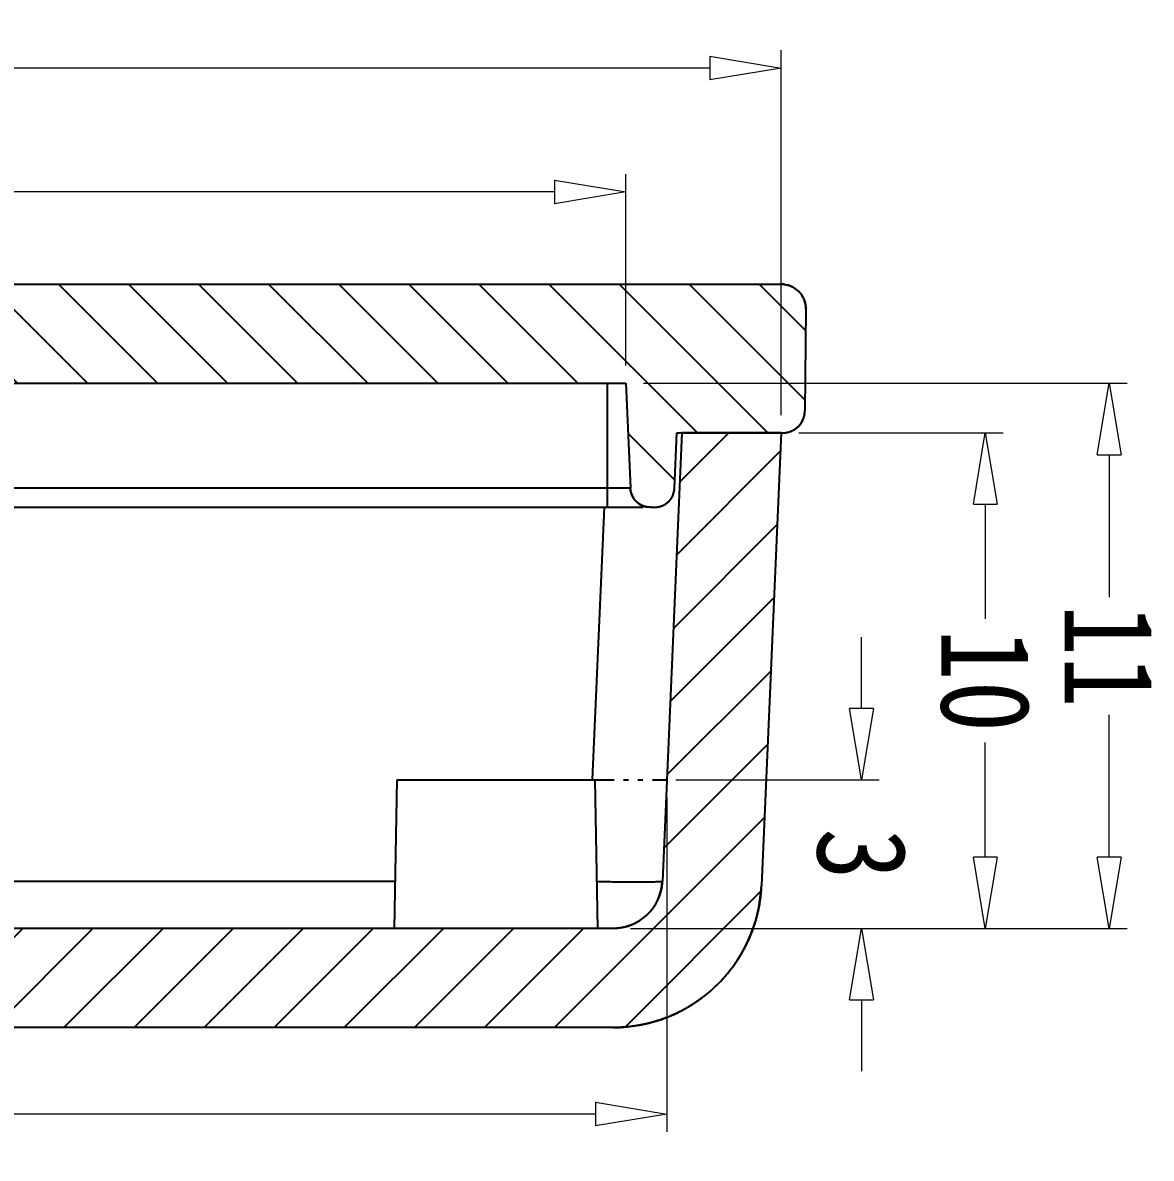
# Model space of a CAD drawing. Header units: millimetres. Extents: x 1786 to 3123, y -2632 to -1928.
# Drawn here: x 2860.45 to 2883.23, y -2532.05 to -2509.14 of the extents above; entities that cross this region are included whole.
import ezdxf

# ---------------------------------------------------------------- set-up
doc = ezdxf.new("R2010")
doc.units = ezdxf.units.MM
doc.linetypes.add('DIVIDE', pattern=[31.75, 12.7, -6.35, 0, -6.35, 0, -6.35])
doc.layers.add('dim', color=3, linetype='Continuous', lineweight=9)
doc.styles.add('FFS', font='SIMFANG.TTF', dxfattribs={"width": 0.85})
doc.dimstyles.new('YanXiu', dxfattribs={"dimtxt": 2.5, "dimasz": 2.2, "dimexe": 1, "dimexo": 0.6, "dimgap": 0.66, "dimtad": 0, "dimzin": 9, "dimdsep": 46, "dimtxsty": 'FFS', "dimblk": 'CLOSEDBLANK', "dimcen": 0, "dimclrd": 256, "dimclre": 131, "dimclrt": 42, "dimazin": 0, "dimtfac": 1, "dimtofl": 0, "dimtmove": 0, "dimatfit": 3, "dimldrblk": 'CLOSEDBLANK', "dimfxl": 1, "dimlwd": 5, "dimlwe": 5, "dimarcsym": 0})

# ---------------------------------------------------------------- blocks, each defined once
blk = doc.blocks.new('_ClosedBlank')
at = {"color": 0, "linetype": 'ByBlock', "lineweight": -2}
for p, q in [((-1, 0.167), (0, 0)), ((-1, 0.167), (-1, -0.167)), ((0, 0), (-1, -0.167))]:
    blk.add_line(p, q, dxfattribs=at)
blk = doc.blocks.new('*D198')
at = {"layer": 'Defpoints', "color": 0}
for p in [(2764.739, -2453.237, 0), (2757.222, -2463.237), (2761.343, -2463.237, 0)]:
    blk.add_point(p, dxfattribs=at)
at = {"layer": 'dim', "color": 131, "lineweight": 5}
for p, q in [((2764.379, -2453.237), (2756.862, -2453.237)), ((2760.983, -2463.237), (2756.862, -2463.237))]:
    blk.add_line(p, q, dxfattribs=at)
at = {"layer": 'dim', "lineweight": 5}
for p, q in [((2757.222, -2454.677), (2757.222, -2456.988)), ((2757.222, -2461.797), (2757.222, -2459.486))]:
    blk.add_line(p, q, dxfattribs=at)
at = {"layer": 'dim', "lineweight": 5, "xscale": 1.44, "yscale": 1.44, "zscale": 1.44}
for p, rotation in [((2757.222, -2453.237), 90), ((2757.222, -2463.237), 270)]:
    blk.add_blockref('_ClosedBlank', p, dxfattribs=dict(at, rotation=rotation))
at = {"layer": 'dim', "color": 42, "insert": (2757.222, -2458.237), "char_height": 1.8, "attachment_point": 5, "rotation": 90, "style": 'FFS'}
blk.add_mtext('10', dxfattribs=at)
blk = doc.blocks.new('*D199')
at = {"layer": 'Defpoints', "color": 0}
for p in [(2764.739, -2453.237, 0), (2754.722, -2464.237), (2764.478, -2464.237, 0)]:
    blk.add_point(p, dxfattribs=at)
at = {"layer": 'dim', "color": 131, "lineweight": 5}
for p, q in [((2764.379, -2453.237), (2754.362, -2453.237)), ((2764.118, -2464.237), (2754.362, -2464.237))]:
    blk.add_line(p, q, dxfattribs=at)
at = {"layer": 'dim', "lineweight": 5}
for p, q in [((2754.722, -2454.677), (2754.722, -2457.55)), ((2754.722, -2462.797), (2754.722, -2459.924))]:
    blk.add_line(p, q, dxfattribs=at)
at = {"layer": 'dim', "lineweight": 5, "xscale": 1.44, "yscale": 1.44, "zscale": 1.44}
for p, rotation in [((2754.722, -2453.237), 90), ((2754.722, -2464.237), 270)]:
    blk.add_blockref('_ClosedBlank', p, dxfattribs=dict(at, rotation=rotation))
at = {"layer": 'dim', "color": 42, "insert": (2754.722, -2458.737), "char_height": 1.8, "attachment_point": 5, "rotation": 90, "style": 'FFS'}
blk.add_mtext('11', dxfattribs=at)
blk = doc.blocks.new('*D200')
at = {"layer": 'Defpoints', "color": 0}
for p in [(2764.478, -2464.237, 0), (2798.208, -2464.237, 0), (2798.208, -2468.098)]:
    blk.add_point(p, dxfattribs=at)
at = {"layer": 'dim', "color": 131, "lineweight": 5}
for p, q in [((2764.478, -2464.597), (2764.478, -2468.458)), ((2798.208, -2464.597), (2798.208, -2468.458))]:
    blk.add_line(p, q, dxfattribs=at)
at = {"layer": 'dim', "lineweight": 5}
for p, q in [((2765.918, -2468.098), (2778.535, -2468.098)), ((2796.768, -2468.098), (2784.151, -2468.098))]:
    blk.add_line(p, q, dxfattribs=at)
at = {"layer": 'dim', "lineweight": 5, "xscale": 1.44, "yscale": 1.44, "zscale": 1.44, "rotation": 180}
blk.add_blockref('_ClosedBlank', (2764.478, -2468.098), dxfattribs=at)
at = {"layer": 'dim', "lineweight": 5, "xscale": 1.44, "yscale": 1.44, "zscale": 1.44}
blk.add_blockref('_ClosedBlank', (2798.208, -2468.098), dxfattribs=at)
at = {"layer": 'dim', "color": 42, "insert": (2781.343, -2468.098), "char_height": 1.8, "attachment_point": 5, "style": 'FFS'}
blk.add_mtext('33.73', dxfattribs=at)
blk = doc.blocks.new('*D201')
at = {"layer": 'Defpoints', "color": 0}
for p in [(2761.343, -2463.237, 0), (2801.343, -2463.237, 0), (2801.343, -2470.598)]:
    blk.add_point(p, dxfattribs=at)
at = {"layer": 'dim', "color": 131, "lineweight": 5}
for p, q in [((2761.343, -2463.597), (2761.343, -2470.958)), ((2801.343, -2463.597), (2801.343, -2470.958))]:
    blk.add_line(p, q, dxfattribs=at)
at = {"layer": 'dim', "lineweight": 5}
for p, q in [((2762.783, -2470.598), (2780.065, -2470.598)), ((2799.903, -2470.598), (2782.621, -2470.598))]:
    blk.add_line(p, q, dxfattribs=at)
at = {"layer": 'dim', "lineweight": 5, "xscale": 1.44, "yscale": 1.44, "zscale": 1.44, "rotation": 180}
blk.add_blockref('_ClosedBlank', (2761.343, -2470.598), dxfattribs=at)
at = {"layer": 'dim', "lineweight": 5, "xscale": 1.44, "yscale": 1.44, "zscale": 1.44}
blk.add_blockref('_ClosedBlank', (2801.343, -2470.598), dxfattribs=at)
at = {"layer": 'dim', "color": 42, "insert": (2781.343, -2470.598), "char_height": 1.8, "attachment_point": 5, "style": 'FFS'}
blk.add_mtext('40', dxfattribs=at)
blk = doc.blocks.new('*D207')
at = {"layer": 'Defpoints', "color": 0}
for p in [(2764.739, -2453.237, 0), (2759.722, -2456.237), (2763.825, -2456.237, 0)]:
    blk.add_point(p, dxfattribs=at)
at = {"layer": 'dim', "lineweight": 5}
for p, q in [((2759.722, -2451.797), (2759.722, -2450.357)), ((2759.722, -2457.677), (2759.722, -2459.117))]:
    blk.add_line(p, q, dxfattribs=at)
at = {"layer": 'dim', "color": 131, "lineweight": 5}
for p, q in [((2764.379, -2453.237), (2759.362, -2453.237)), ((2763.466, -2456.237), (2759.362, -2456.237))]:
    blk.add_line(p, q, dxfattribs=at)
at = {"layer": 'dim', "lineweight": 5, "xscale": 1.44, "yscale": 1.44, "zscale": 1.44}
for p, rotation in [((2759.722, -2453.237), 270), ((2759.722, -2456.237), 90)]:
    blk.add_blockref('_ClosedBlank', p, dxfattribs=dict(at, rotation=rotation))
at = {"layer": 'dim', "color": 42, "insert": (2759.722, -2454.737), "char_height": 1.8, "attachment_point": 5, "rotation": 90, "style": 'FFS'}
blk.add_mtext('3', dxfattribs=at)
blk = doc.blocks.new('*D206')
at = {"layer": 'Defpoints', "color": 0}
for p in [(2799.036, -2449.493), (2763.651, -2456.237, 0), (2799.036, -2456.237, 0)]:
    blk.add_point(p, dxfattribs=at)
at = {"layer": 'dim', "color": 131, "lineweight": 5}
for p, q in [((2763.651, -2455.877), (2763.651, -2449.133)), ((2799.036, -2455.877), (2799.036, -2449.133))]:
    blk.add_line(p, q, dxfattribs=at)
at = {"layer": 'dim', "lineweight": 5}
for p, q in [((2765.091, -2449.493), (2778.56, -2449.493)), ((2797.596, -2449.493), (2784.126, -2449.493))]:
    blk.add_line(p, q, dxfattribs=at)
at = {"layer": 'dim', "lineweight": 5, "xscale": 1.44, "yscale": 1.44, "zscale": 1.44, "rotation": 180}
blk.add_blockref('_ClosedBlank', (2763.651, -2449.493), dxfattribs=at)
at = {"layer": 'dim', "lineweight": 5, "xscale": 1.44, "yscale": 1.44, "zscale": 1.44}
blk.add_blockref('_ClosedBlank', (2799.036, -2449.493), dxfattribs=at)
at = {"layer": 'dim', "color": 42, "insert": (2781.343, -2449.493), "char_height": 1.8, "attachment_point": 5, "style": 'FFS'}
blk.add_mtext('35.38', dxfattribs=at)
blk = doc.blocks.new('*u246')
at = {"linetype": 'Continuous'}
h = blk.add_hatch(dxfattribs=at)
h.set_pattern_fill('DEFAULT__3', color=40, angle=225, style=0, pattern_type=0)
h.set_pattern_definition([(225, (399.5196, -371.5133), (0.7071068, -0.7071068), [])])
edge = h.paths.add_edge_path()
edge.add_line((-19.209, 27.087), (-17.207, 27.087))
edge.add_line((-19.209, 27.087), (-19.604, 36.13))
edge.add_spline(control_points=[(-19.604, 36.13), (-19.629, 36.696), (-20.037, 37.087), (-20.603, 37.087)], knot_values=[0, 0, 0, 0, 1, 1, 1, 1], weights=[1, 0.814909, 0.814909, 1], degree=3, periodic=0)
edge.add_line((-53.811, 37.087), (-20.603, 37.087))
edge.add_spline(control_points=[(-54.811, 36.13), (-54.786, 36.696), (-54.377, 37.087), (-53.811, 37.087)], knot_values=[0, 0, 0, 0, 1, 1, 1, 1], weights=[1, 0.814909, 0.814909, 1], degree=3, periodic=0)
edge.add_line((-55.205, 27.087), (-54.811, 36.13))
edge.add_line((-57.207, 27.087), (-55.205, 27.087))
edge.add_line((-57.207, 27.087), (-56.809, 36.218))
edge.add_spline(control_points=[(-56.809, 36.218), (-56.735, 37.913), (-55.509, 39.087), (-53.811, 39.087)], knot_values=[0, 0, 0, 0, 1, 1, 1, 1], weights=[1, 0.814909, 0.814909, 1], degree=3, periodic=0)
edge.add_line((-53.811, 39.087), (-20.603, 39.087))
edge.add_spline(control_points=[(-17.606, 36.218), (-17.68, 37.913), (-18.906, 39.087), (-20.603, 39.087)], knot_values=[0, 0, 0, 0, 1, 1, 1, 1], weights=[1, 0.814909, 0.814909, 1], degree=3, periodic=0)
edge.add_line((-17.207, 27.087), (-17.606, 36.218))
h = blk.add_hatch(dxfattribs=at)
h.set_pattern_fill('DEFAULT__4', color=40, angle=135, style=0, pattern_type=0)
h.set_pattern_definition([(135, (399.5196, -371.5133), (-0.7071068, -0.7071068), [])])
edge = h.paths.add_edge_path()
edge.add_line((-17.175, 27.087), (-19.309, 27.087))
edge.add_spline(control_points=[(-17.175, 27.087), (-16.913, 27.087), (-16.727, 26.902), (-16.725, 26.641)], knot_values=[0, 0, 0, 0, 1, 1, 1, 1], weights=[1, 0.80679, 0.80679, 1], degree=3, periodic=0)
edge.add_line((-16.707, 24.591), (-16.725, 26.641))
edge.add_spline(control_points=[(-17.207, 24.087), (-16.912, 24.087), (-16.705, 24.296), (-16.707, 24.591)], knot_values=[0, 0, 0, 0, 1, 1, 1, 1], weights=[1, 0.802676, 0.802676, 1], degree=3, periodic=0)
edge.add_line((-17.207, 24.087), (-57.207, 24.087))
edge.add_spline(control_points=[(-57.207, 24.087), (-57.502, 24.087), (-57.71, 24.296), (-57.707, 24.591)], knot_values=[0, 0, 0, 0, 1, 1, 1, 1], weights=[1, 0.802676, 0.802676, 1], degree=3, periodic=0)
edge.add_line((-57.707, 24.591), (-57.689, 26.641))
edge.add_spline(control_points=[(-57.239, 27.087), (-57.501, 27.087), (-57.687, 26.902), (-57.689, 26.641)], knot_values=[0, 0, 0, 0, 1, 1, 1, 1], weights=[1, 0.80679, 0.80679, 1], degree=3, periodic=0)
edge.add_line((-55.105, 27.087), (-57.239, 27.087))
edge.add_line((-55.056, 28.204), (-55.105, 27.087))
edge.add_spline(control_points=[(-54.657, 28.587), (-54.883, 28.587), (-55.047, 28.43), (-55.056, 28.204)], knot_values=[0, 0, 0, 0, 1, 1, 1, 1], weights=[1, 0.814909, 0.814909, 1], degree=3, periodic=0)
edge.add_line((-54.564, 28.587), (-54.657, 28.587))
edge.add_spline(control_points=[(-54.564, 28.587), (-54.338, 28.587), (-54.175, 28.43), (-54.165, 28.204)], knot_values=[0, 0, 0, 0, 1, 1, 1, 1], weights=[1, 0.814909, 0.814909, 1], degree=3, periodic=0)
edge.add_line((-54.072, 26.087), (-54.165, 28.204))
edge.add_line((-20.342, 26.087), (-54.072, 26.087))
edge.add_line((-20.342, 26.087), (-20.25, 28.204))
edge.add_spline(control_points=[(-19.85, 28.587), (-20.076, 28.587), (-20.24, 28.43), (-20.25, 28.204)], knot_values=[0, 0, 0, 0, 1, 1, 1, 1], weights=[1, 0.814909, 0.814909, 1], degree=3, periodic=0)
edge.add_line((-19.758, 28.587), (-19.85, 28.587))
edge.add_spline(control_points=[(-19.758, 28.587), (-19.531, 28.587), (-19.368, 28.43), (-19.358, 28.204)], knot_values=[0, 0, 0, 0, 1, 1, 1, 1], weights=[1, 0.814909, 0.814909, 1], degree=3, periodic=0)
edge.add_line((-19.358, 28.204), (-19.309, 27.087))
at = {"color": 7, "linetype": 'Continuous'}
for p, q in [((-53.811, 39.087, 0), (-20.603, 39.087, 0)), ((-53.811, 39.087, 0), (-20.603, 39.087, 0)), ((-53.811, 37.087, 0), (-20.603, 37.087, 0)), ((-53.811, 37.087, 0), (-20.603, 37.087, 0)), ((-53.51, 37.087, 0), (-53.457, 34.087, 0)), ((-49.405, 37.087, 0), (-49.457, 34.087, 0)), ((-57.207, 27.087, 0), (-56.809, 36.218, 0)), ((-57.207, 27.087, 0), (-56.809, 36.218, 0)), ((-55.205, 27.087, 0), (-54.811, 36.13, 0)), ((-55.205, 27.087, 0), (-54.811, 36.13, 0)), ((-27.441, 36.13, 0), (-49.422, 36.13, 0)), ((-53.401, 34.084, 0), (-53.641, 28.584, 0)), ((-49.457, 34.087, 0), (-53.457, 34.087, 0)), ((-54.564, 28.587, 0), (-54.657, 28.587, 0)), ((-54.564, 28.587, 0), (-54.657, 28.587, 0)), ((-25.466, 28.587, 0), (-54.425, 28.587, 0)), ((-53.707, 28.587, 0), (-53.707, 26.087, 0)), ((-55.056, 28.204, 0), (-55.105, 27.087, 0)), ((-55.056, 28.204, 0), (-55.105, 27.087, 0)), ((-54.072, 26.087, 0), (-54.165, 28.204, 0)), ((-54.165, 28.204, 0), (-25.473, 28.204, 0)), ((-54.072, 26.087, 0), (-54.165, 28.204, 0)), ((-55.105, 27.087, 0), (-57.239, 27.087, 0)), ((-55.105, 27.087, 0), (-57.239, 27.087, 0)), ((-57.207, 27.087, 0), (-55.205, 27.087, 0)), ((-57.707, 24.591, 0), (-57.689, 26.641, 0)), ((-57.707, 24.591, 0), (-57.689, 26.641, 0)), ((-20.342, 26.087, 0), (-54.072, 26.087, 0)), ((-20.342, 26.087, 0), (-54.072, 26.087, 0)), ((-17.207, 24.087, 0), (-57.207, 24.087, 0)), ((-17.207, 24.087, 0), (-57.207, 24.087, 0))]:
    blk.add_line(p, q, dxfattribs=at)
at = {"color": 2, "linetype": 'DIVIDE', "ltscale": 0.03}
blk.add_line((-53.457, 34.087, 0), (-54.9, 34.087, 0), dxfattribs=at)
at = {"color": 7, "linetype": 'Continuous'}
for centre, radius, start, end in [((-53.811, 36.087, 0), 3, 90, 177.5), ((-53.811, 36.087, 0), 1, 90, 177.5), ((-54.657, 28.187, 0), 0.4, 90, 177.5), ((-54.564, 28.187, 0), 0.4, 2.5, 90), ((-57.239, 26.637, 0), 0.45, 90, 179.5), ((-57.207, 24.587, 0), 0.5, 179.5, 270)]:
    blk.add_arc(centre, radius, start, end, dxfattribs=at)
for points, start_tangent, end_tangent in [([(-56.809, 36.218, 0), (-56.807, 36.25, 0), (-56.805, 36.283, 0), (-56.803, 36.315, 0), (-56.8, 36.348, 0), (-56.797, 36.381, 0), (-56.794, 36.414, 0), (-56.79, 36.447, 0), (-56.786, 36.48, 0), (-56.781, 36.513, 0), (-56.776, 36.547, 0), (-56.771, 36.58, 0), (-56.765, 36.614, 0), (-56.759, 36.647, 0), (-56.752, 36.681, 0), (-56.745, 36.714, 0), (-56.738, 36.748, 0), (-56.73, 36.782, 0), (-56.722, 36.815, 0), (-56.713, 36.849, 0), (-56.704, 36.883, 0), (-56.694, 36.917, 0), (-56.685, 36.95, 0), (-56.674, 36.984, 0), (-56.663, 37.018, 0), (-56.652, 37.051, 0), (-56.641, 37.085, 0), (-56.628, 37.118, 0), (-56.616, 37.152, 0), (-56.603, 37.185, 0), (-56.59, 37.219, 0), (-56.576, 37.252, 0), (-56.562, 37.285, 0), (-56.547, 37.318, 0), (-56.532, 37.351, 0), (-56.516, 37.384, 0), (-56.5, 37.417, 0), (-56.484, 37.45, 0), (-56.467, 37.482, 0), (-56.45, 37.515, 0), (-56.432, 37.547, 0), (-56.414, 37.579, 0), (-56.395, 37.611, 0), (-56.376, 37.643, 0), (-56.357, 37.674, 0), (-56.337, 37.706, 0), (-56.317, 37.737, 0), (-56.296, 37.768, 0), (-56.275, 37.798, 0), (-56.254, 37.829, 0), (-56.232, 37.859, 0), (-56.21, 37.889, 0), (-56.187, 37.919, 0), (-56.164, 37.948, 0), (-56.141, 37.978, 0), (-56.117, 38.007, 0), (-56.093, 38.035, 0), (-56.068, 38.064, 0), (-56.043, 38.092, 0), (-56.018, 38.12, 0), (-55.992, 38.147, 0), (-55.966, 38.174, 0), (-55.94, 38.201, 0), (-55.913, 38.228, 0), (-55.886, 38.254, 0), (-55.859, 38.28, 0), (-55.831, 38.305, 0), (-55.803, 38.33, 0), (-55.775, 38.355, 0), (-55.746, 38.38, 0), (-55.717, 38.404, 0), (-55.688, 38.427, 0), (-55.659, 38.451, 0), (-55.629, 38.474, 0), (-55.599, 38.496, 0), (-55.569, 38.518, 0), (-55.538, 38.54, 0), (-55.507, 38.561, 0), (-55.477, 38.582, 0), (-55.445, 38.603, 0), (-55.414, 38.623, 0), (-55.382, 38.643, 0), (-55.351, 38.662, 0), (-55.319, 38.681, 0), (-55.286, 38.699, 0), (-55.254, 38.717, 0), (-55.221, 38.735, 0), (-55.189, 38.752, 0), (-55.156, 38.769, 0), (-55.123, 38.785, 0), (-55.09, 38.801, 0), (-55.057, 38.816, 0), (-55.023, 38.831, 0), (-54.99, 38.846, 0), (-54.956, 38.86, 0), (-54.923, 38.873, 0), (-54.889, 38.887, 0), (-54.855, 38.899, 0), (-54.821, 38.912, 0), (-54.787, 38.924, 0), (-54.753, 38.935, 0), (-54.719, 38.946, 0), (-54.685, 38.957, 0), (-54.651, 38.967, 0), (-54.617, 38.977, 0), (-54.583, 38.986, 0), (-54.549, 38.995, 0), (-54.515, 39.003, 0), (-54.481, 39.011, 0), (-54.447, 39.019, 0), (-54.412, 39.026, 0), (-54.378, 39.033, 0), (-54.344, 39.039, 0), (-54.311, 39.045, 0), (-54.277, 39.05, 0), (-54.243, 39.056, 0), (-54.209, 39.06, 0), (-54.175, 39.065, 0), (-54.142, 39.068, 0), (-54.108, 39.072, 0), (-54.075, 39.075, 0), (-54.042, 39.078, 0), (-54.008, 39.08, 0), (-53.975, 39.082, 0), (-53.942, 39.084, 0), (-53.909, 39.085, 0), (-53.877, 39.086, 0), (-53.844, 39.087, 0), (-53.811, 39.087, 0)], (0.043619, 0.999048), (1, 0)), ([(-54.811, 36.13, 0), (-54.81, 36.141, 0), (-54.809, 36.152, 0), (-54.809, 36.163, 0), (-54.808, 36.174, 0), (-54.807, 36.185, 0), (-54.806, 36.196, 0), (-54.804, 36.207, 0), (-54.803, 36.218, 0), (-54.801, 36.229, 0), (-54.8, 36.24, 0), (-54.798, 36.251, 0), (-54.796, 36.262, 0), (-54.794, 36.274, 0), (-54.792, 36.285, 0), (-54.789, 36.296, 0), (-54.787, 36.307, 0), (-54.784, 36.318, 0), (-54.782, 36.33, 0), (-54.779, 36.341, 0), (-54.776, 36.352, 0), (-54.772, 36.363, 0), (-54.769, 36.375, 0), (-54.766, 36.386, 0), (-54.762, 36.397, 0), (-54.758, 36.408, 0), (-54.755, 36.419, 0), (-54.75, 36.431, 0), (-54.746, 36.442, 0), (-54.742, 36.453, 0), (-54.738, 36.464, 0), (-54.733, 36.475, 0), (-54.728, 36.486, 0), (-54.723, 36.497, 0), (-54.718, 36.508, 0), (-54.713, 36.519, 0), (-54.708, 36.53, 0), (-54.702, 36.541, 0), (-54.697, 36.552, 0), (-54.691, 36.563, 0), (-54.685, 36.573, 0), (-54.679, 36.584, 0), (-54.673, 36.595, 0), (-54.666, 36.605, 0), (-54.66, 36.616, 0), (-54.653, 36.626, 0), (-54.647, 36.637, 0), (-54.64, 36.647, 0), (-54.633, 36.657, 0), (-54.626, 36.667, 0), (-54.618, 36.678, 0), (-54.611, 36.688, 0), (-54.603, 36.697, 0), (-54.596, 36.707, 0), (-54.588, 36.717, 0), (-54.58, 36.727, 0), (-54.572, 36.736, 0), (-54.564, 36.746, 0), (-54.555, 36.755, 0), (-54.547, 36.764, 0), (-54.538, 36.774, 0), (-54.53, 36.783, 0), (-54.521, 36.792, 0), (-54.512, 36.8, 0), (-54.503, 36.809, 0), (-54.494, 36.818, 0), (-54.485, 36.826, 0), (-54.475, 36.835, 0), (-54.466, 36.843, 0), (-54.456, 36.851, 0), (-54.447, 36.859, 0), (-54.437, 36.867, 0), (-54.427, 36.875, 0), (-54.417, 36.882, 0), (-54.407, 36.89, 0), (-54.397, 36.897, 0), (-54.387, 36.904, 0), (-54.377, 36.912, 0), (-54.366, 36.919, 0), (-54.356, 36.925, 0), (-54.346, 36.932, 0), (-54.335, 36.939, 0), (-54.324, 36.945, 0), (-54.314, 36.951, 0), (-54.303, 36.958, 0), (-54.292, 36.964, 0), (-54.281, 36.969, 0), (-54.271, 36.975, 0), (-54.26, 36.981, 0), (-54.249, 36.986, 0), (-54.238, 36.991, 0), (-54.227, 36.997, 0), (-54.215, 37.002, 0), (-54.204, 37.006, 0), (-54.193, 37.011, 0), (-54.182, 37.016, 0), (-54.171, 37.02, 0), (-54.159, 37.024, 0), (-54.148, 37.028, 0), (-54.137, 37.032, 0), (-54.125, 37.036, 0), (-54.114, 37.04, 0), (-54.103, 37.043, 0), (-54.091, 37.047, 0), (-54.08, 37.05, 0), (-54.069, 37.053, 0), (-54.057, 37.056, 0), (-54.046, 37.059, 0), (-54.035, 37.062, 0), (-54.023, 37.064, 0), (-54.012, 37.066, 0), (-54, 37.069, 0), (-53.989, 37.071, 0), (-53.978, 37.073, 0), (-53.967, 37.075, 0), (-53.955, 37.076, 0), (-53.944, 37.078, 0), (-53.933, 37.079, 0), (-53.922, 37.081, 0), (-53.91, 37.082, 0), (-53.899, 37.083, 0), (-53.888, 37.084, 0), (-53.877, 37.085, 0), (-53.866, 37.085, 0), (-53.855, 37.086, 0), (-53.844, 37.086, 0), (-53.833, 37.086, 0), (-53.822, 37.087, 0), (-53.811, 37.087, 0)], (0.043619, 0.999048), (1, 0)), ([(-53.493, 36.135, 0), (-53.645, 36.139, 0), (-53.962, 36.145, 0), (-54.246, 36.148, 0), (-54.483, 36.148, 0), (-54.662, 36.145, 0), (-54.773, 36.139, 0), (-54.811, 36.13, 0)], (-0.999673, 0.025569), (-0.044824, -0.998995)), ([(-54.657, 28.587, 0), (-54.661, 28.587, 0), (-54.666, 28.587, 0), (-54.67, 28.587, 0), (-54.674, 28.586, 0), (-54.679, 28.586, 0), (-54.683, 28.586, 0), (-54.688, 28.586, 0), (-54.692, 28.585, 0), (-54.696, 28.585, 0), (-54.701, 28.584, 0), (-54.705, 28.584, 0), (-54.71, 28.583, 0), (-54.714, 28.583, 0), (-54.719, 28.582, 0), (-54.723, 28.581, 0), (-54.728, 28.58, 0), (-54.732, 28.58, 0), (-54.737, 28.579, 0), (-54.742, 28.578, 0), (-54.746, 28.577, 0), (-54.751, 28.576, 0), (-54.755, 28.574, 0), (-54.76, 28.573, 0), (-54.764, 28.572, 0), (-54.769, 28.571, 0), (-54.773, 28.569, 0), (-54.778, 28.568, 0), (-54.782, 28.567, 0), (-54.787, 28.565, 0), (-54.792, 28.563, 0), (-54.796, 28.562, 0), (-54.801, 28.56, 0), (-54.805, 28.558, 0), (-54.81, 28.556, 0), (-54.814, 28.555, 0), (-54.818, 28.553, 0), (-54.823, 28.551, 0), (-54.827, 28.549, 0), (-54.832, 28.546, 0), (-54.836, 28.544, 0), (-54.841, 28.542, 0), (-54.845, 28.54, 0), (-54.849, 28.537, 0), (-54.854, 28.535, 0), (-54.858, 28.533, 0), (-54.862, 28.53, 0), (-54.866, 28.528, 0), (-54.871, 28.525, 0), (-54.875, 28.522, 0), (-54.879, 28.519, 0), (-54.883, 28.517, 0), (-54.887, 28.514, 0), (-54.891, 28.511, 0), (-54.895, 28.508, 0), (-54.899, 28.505, 0), (-54.903, 28.502, 0), (-54.907, 28.499, 0), (-54.911, 28.496, 0), (-54.915, 28.492, 0), (-54.919, 28.489, 0), (-54.922, 28.486, 0), (-54.926, 28.483, 0), (-54.93, 28.479, 0), (-54.933, 28.476, 0), (-54.937, 28.472, 0), (-54.941, 28.469, 0), (-54.944, 28.465, 0), (-54.948, 28.461, 0), (-54.951, 28.458, 0), (-54.954, 28.454, 0), (-54.958, 28.45, 0), (-54.961, 28.447, 0), (-54.964, 28.443, 0), (-54.967, 28.439, 0), (-54.971, 28.435, 0), (-54.974, 28.431, 0), (-54.977, 28.427, 0), (-54.98, 28.423, 0), (-54.983, 28.419, 0), (-54.985, 28.415, 0), (-54.988, 28.411, 0), (-54.991, 28.407, 0), (-54.994, 28.403, 0), (-54.996, 28.398, 0), (-54.999, 28.394, 0), (-55.001, 28.39, 0), (-55.004, 28.386, 0), (-55.006, 28.381, 0), (-55.009, 28.377, 0), (-55.011, 28.373, 0), (-55.013, 28.368, 0), (-55.015, 28.364, 0), (-55.018, 28.36, 0), (-55.02, 28.355, 0), (-55.022, 28.351, 0), (-55.024, 28.347, 0), (-55.025, 28.342, 0), (-55.027, 28.338, 0), (-55.029, 28.333, 0), (-55.031, 28.329, 0), (-55.032, 28.324, 0), (-55.034, 28.32, 0), (-55.036, 28.315, 0), (-55.037, 28.311, 0), (-55.039, 28.306, 0), (-55.04, 28.302, 0), (-55.041, 28.297, 0), (-55.043, 28.293, 0), (-55.044, 28.288, 0), (-55.045, 28.284, 0), (-55.046, 28.279, 0), (-55.047, 28.275, 0), (-55.048, 28.27, 0), (-55.049, 28.266, 0), (-55.05, 28.261, 0), (-55.051, 28.257, 0), (-55.051, 28.253, 0), (-55.052, 28.248, 0), (-55.053, 28.244, 0), (-55.053, 28.239, 0), (-55.054, 28.235, 0), (-55.054, 28.23, 0), (-55.055, 28.226, 0), (-55.055, 28.222, 0), (-55.056, 28.217, 0), (-55.056, 28.213, 0), (-55.056, 28.209, 0), (-55.056, 28.204, 0)], (-1, 0), (-0.043619, -0.999048)), ([(-54.564, 28.587, 0), (-54.56, 28.587, 0), (-54.556, 28.587, 0), (-54.551, 28.587, 0), (-54.547, 28.586, 0), (-54.543, 28.586, 0), (-54.538, 28.586, 0), (-54.534, 28.586, 0), (-54.529, 28.585, 0), (-54.525, 28.585, 0), (-54.52, 28.584, 0), (-54.516, 28.584, 0), (-54.511, 28.583, 0), (-54.507, 28.583, 0), (-54.502, 28.582, 0), (-54.498, 28.581, 0), (-54.493, 28.58, 0), (-54.489, 28.58, 0), (-54.484, 28.579, 0), (-54.48, 28.578, 0), (-54.475, 28.577, 0), (-54.471, 28.576, 0), (-54.466, 28.574, 0), (-54.462, 28.573, 0), (-54.457, 28.572, 0), (-54.452, 28.571, 0), (-54.448, 28.569, 0), (-54.443, 28.568, 0), (-54.439, 28.567, 0), (-54.434, 28.565, 0), (-54.43, 28.563, 0), (-54.425, 28.562, 0), (-54.421, 28.56, 0), (-54.416, 28.558, 0), (-54.412, 28.556, 0), (-54.407, 28.555, 0), (-54.403, 28.553, 0), (-54.398, 28.551, 0), (-54.394, 28.549, 0), (-54.39, 28.546, 0), (-54.385, 28.544, 0), (-54.381, 28.542, 0), (-54.376, 28.54, 0), (-54.372, 28.537, 0), (-54.368, 28.535, 0), (-54.364, 28.533, 0), (-54.359, 28.53, 0), (-54.355, 28.528, 0), (-54.351, 28.525, 0), (-54.347, 28.522, 0), (-54.342, 28.519, 0), (-54.338, 28.517, 0), (-54.334, 28.514, 0), (-54.33, 28.511, 0), (-54.326, 28.508, 0), (-54.322, 28.505, 0), (-54.318, 28.502, 0), (-54.314, 28.499, 0), (-54.31, 28.496, 0), (-54.306, 28.492, 0), (-54.303, 28.489, 0), (-54.299, 28.486, 0), (-54.295, 28.483, 0), (-54.291, 28.479, 0), (-54.288, 28.476, 0), (-54.284, 28.472, 0), (-54.281, 28.469, 0), (-54.277, 28.465, 0), (-54.274, 28.461, 0), (-54.27, 28.458, 0), (-54.267, 28.454, 0), (-54.264, 28.45, 0), (-54.26, 28.447, 0), (-54.257, 28.443, 0), (-54.254, 28.439, 0), (-54.251, 28.435, 0), (-54.248, 28.431, 0), (-54.245, 28.427, 0), (-54.242, 28.423, 0), (-54.239, 28.419, 0), (-54.236, 28.415, 0), (-54.233, 28.411, 0), (-54.23, 28.407, 0), (-54.228, 28.403, 0), (-54.225, 28.398, 0), (-54.222, 28.394, 0), (-54.22, 28.39, 0), (-54.217, 28.386, 0), (-54.215, 28.381, 0), (-54.213, 28.377, 0), (-54.21, 28.373, 0), (-54.208, 28.368, 0), (-54.206, 28.364, 0), (-54.204, 28.36, 0), (-54.202, 28.355, 0), (-54.2, 28.351, 0), (-54.198, 28.347, 0), (-54.196, 28.342, 0), (-54.194, 28.338, 0), (-54.192, 28.333, 0), (-54.191, 28.329, 0), (-54.189, 28.324, 0), (-54.187, 28.32, 0), (-54.186, 28.315, 0), (-54.184, 28.311, 0), (-54.183, 28.306, 0), (-54.181, 28.302, 0), (-54.18, 28.297, 0), (-54.179, 28.293, 0), (-54.178, 28.288, 0), (-54.176, 28.284, 0), (-54.175, 28.279, 0), (-54.174, 28.275, 0), (-54.173, 28.27, 0), (-54.172, 28.266, 0), (-54.171, 28.261, 0), (-54.171, 28.257, 0), (-54.17, 28.253, 0), (-54.169, 28.248, 0), (-54.169, 28.244, 0), (-54.168, 28.239, 0), (-54.167, 28.235, 0), (-54.167, 28.23, 0), (-54.166, 28.226, 0), (-54.166, 28.222, 0), (-54.166, 28.217, 0), (-54.165, 28.213, 0), (-54.165, 28.209, 0), (-54.165, 28.204, 0)], (1, 0), (0.043619, -0.999048)), ([(-57.239, 27.087, 0), (-57.244, 27.087, 0), (-57.249, 27.087, 0), (-57.254, 27.086, 0), (-57.259, 27.086, 0), (-57.264, 27.086, 0), (-57.269, 27.086, 0), (-57.275, 27.085, 0), (-57.28, 27.085, 0), (-57.285, 27.084, 0), (-57.29, 27.084, 0), (-57.295, 27.083, 0), (-57.3, 27.083, 0), (-57.305, 27.082, 0), (-57.311, 27.081, 0), (-57.316, 27.08, 0), (-57.321, 27.079, 0), (-57.326, 27.078, 0), (-57.331, 27.077, 0), (-57.337, 27.076, 0), (-57.342, 27.075, 0), (-57.347, 27.074, 0), (-57.352, 27.072, 0), (-57.357, 27.071, 0), (-57.363, 27.07, 0), (-57.368, 27.068, 0), (-57.373, 27.066, 0), (-57.378, 27.065, 0), (-57.384, 27.063, 0), (-57.389, 27.061, 0), (-57.394, 27.059, 0), (-57.399, 27.057, 0), (-57.404, 27.055, 0), (-57.409, 27.053, 0), (-57.415, 27.051, 0), (-57.42, 27.049, 0), (-57.425, 27.047, 0), (-57.43, 27.044, 0), (-57.435, 27.042, 0), (-57.44, 27.04, 0), (-57.445, 27.037, 0), (-57.45, 27.034, 0), (-57.455, 27.032, 0), (-57.46, 27.029, 0), (-57.465, 27.026, 0), (-57.47, 27.023, 0), (-57.475, 27.02, 0), (-57.48, 27.017, 0), (-57.484, 27.014, 0), (-57.489, 27.011, 0), (-57.494, 27.008, 0), (-57.499, 27.004, 0), (-57.503, 27.001, 0), (-57.508, 26.998, 0), (-57.513, 26.994, 0), (-57.517, 26.991, 0), (-57.522, 26.987, 0), (-57.526, 26.983, 0), (-57.531, 26.98, 0), (-57.535, 26.976, 0), (-57.539, 26.972, 0), (-57.544, 26.968, 0), (-57.548, 26.964, 0), (-57.552, 26.96, 0), (-57.556, 26.956, 0), (-57.56, 26.952, 0), (-57.564, 26.948, 0), (-57.568, 26.944, 0), (-57.572, 26.94, 0), (-57.576, 26.935, 0), (-57.58, 26.931, 0), (-57.584, 26.927, 0), (-57.587, 26.922, 0), (-57.591, 26.918, 0), (-57.595, 26.913, 0), (-57.598, 26.909, 0), (-57.602, 26.904, 0), (-57.605, 26.899, 0), (-57.608, 26.895, 0), (-57.611, 26.89, 0), (-57.615, 26.885, 0), (-57.618, 26.88, 0), (-57.621, 26.875, 0), (-57.624, 26.871, 0), (-57.627, 26.866, 0), (-57.63, 26.861, 0), (-57.632, 26.856, 0), (-57.635, 26.851, 0), (-57.638, 26.846, 0), (-57.64, 26.841, 0), (-57.643, 26.836, 0), (-57.645, 26.831, 0), (-57.648, 26.826, 0), (-57.65, 26.821, 0), (-57.652, 26.815, 0), (-57.655, 26.81, 0), (-57.657, 26.805, 0), (-57.659, 26.8, 0), (-57.661, 26.795, 0), (-57.663, 26.79, 0), (-57.664, 26.785, 0), (-57.666, 26.779, 0), (-57.668, 26.774, 0), (-57.67, 26.769, 0), (-57.671, 26.764, 0), (-57.673, 26.759, 0), (-57.674, 26.753, 0), (-57.675, 26.748, 0), (-57.677, 26.743, 0), (-57.678, 26.738, 0), (-57.679, 26.732, 0), (-57.68, 26.727, 0), (-57.681, 26.722, 0), (-57.682, 26.717, 0), (-57.683, 26.712, 0), (-57.684, 26.707, 0), (-57.685, 26.701, 0), (-57.685, 26.696, 0), (-57.686, 26.691, 0), (-57.687, 26.686, 0), (-57.687, 26.681, 0), (-57.688, 26.676, 0), (-57.688, 26.671, 0), (-57.688, 26.666, 0), (-57.689, 26.661, 0), (-57.689, 26.656, 0), (-57.689, 26.651, 0), (-57.689, 26.646, 0), (-57.689, 26.641, 0)], (-1, 0), (-0.008727, -0.999962)), ([(-57.207, 24.087, 0), (-57.213, 24.087, 0), (-57.218, 24.087, 0), (-57.224, 24.087, 0), (-57.23, 24.087, 0), (-57.235, 24.088, 0), (-57.241, 24.088, 0), (-57.247, 24.088, 0), (-57.252, 24.089, 0), (-57.258, 24.089, 0), (-57.264, 24.09, 0), (-57.27, 24.091, 0), (-57.275, 24.091, 0), (-57.281, 24.092, 0), (-57.287, 24.093, 0), (-57.293, 24.094, 0), (-57.299, 24.095, 0), (-57.305, 24.096, 0), (-57.31, 24.097, 0), (-57.316, 24.099, 0), (-57.322, 24.1, 0), (-57.328, 24.102, 0), (-57.334, 24.103, 0), (-57.34, 24.105, 0), (-57.346, 24.106, 0), (-57.351, 24.108, 0), (-57.357, 24.11, 0), (-57.363, 24.112, 0), (-57.369, 24.114, 0), (-57.375, 24.116, 0), (-57.381, 24.118, 0), (-57.386, 24.12, 0), (-57.392, 24.122, 0), (-57.398, 24.125, 0), (-57.404, 24.127, 0), (-57.41, 24.129, 0), (-57.415, 24.132, 0), (-57.421, 24.135, 0), (-57.427, 24.137, 0), (-57.432, 24.14, 0), (-57.438, 24.143, 0), (-57.444, 24.146, 0), (-57.449, 24.149, 0), (-57.455, 24.152, 0), (-57.46, 24.156, 0), (-57.466, 24.159, 0), (-57.471, 24.162, 0), (-57.477, 24.166, 0), (-57.482, 24.169, 0), (-57.488, 24.173, 0), (-57.493, 24.176, 0), (-57.498, 24.18, 0), (-57.503, 24.184, 0), (-57.509, 24.188, 0), (-57.514, 24.192, 0), (-57.519, 24.196, 0), (-57.524, 24.2, 0), (-57.529, 24.204, 0), (-57.534, 24.208, 0), (-57.539, 24.212, 0), (-57.544, 24.217, 0), (-57.548, 24.221, 0), (-57.553, 24.226, 0), (-57.558, 24.23, 0), (-57.562, 24.235, 0), (-57.567, 24.239, 0), (-57.571, 24.244, 0), (-57.576, 24.249, 0), (-57.58, 24.254, 0), (-57.585, 24.259, 0), (-57.589, 24.264, 0), (-57.593, 24.268, 0), (-57.597, 24.274, 0), (-57.601, 24.279, 0), (-57.605, 24.284, 0), (-57.609, 24.289, 0), (-57.613, 24.294, 0), (-57.617, 24.299, 0), (-57.62, 24.305, 0), (-57.624, 24.31, 0), (-57.627, 24.315, 0), (-57.631, 24.321, 0), (-57.634, 24.326, 0), (-57.637, 24.332, 0), (-57.641, 24.337, 0), (-57.644, 24.343, 0), (-57.647, 24.349, 0), (-57.65, 24.354, 0), (-57.653, 24.36, 0), (-57.656, 24.366, 0), (-57.658, 24.371, 0), (-57.661, 24.377, 0), (-57.664, 24.383, 0), (-57.666, 24.388, 0), (-57.669, 24.394, 0), (-57.671, 24.4, 0), (-57.673, 24.406, 0), (-57.676, 24.412, 0), (-57.678, 24.418, 0), (-57.68, 24.423, 0), (-57.682, 24.429, 0), (-57.684, 24.435, 0), (-57.686, 24.441, 0), (-57.687, 24.447, 0), (-57.689, 24.453, 0), (-57.691, 24.459, 0), (-57.692, 24.464, 0), (-57.694, 24.47, 0), (-57.695, 24.476, 0), (-57.696, 24.482, 0), (-57.697, 24.488, 0), (-57.699, 24.494, 0), (-57.7, 24.5, 0), (-57.701, 24.505, 0), (-57.702, 24.511, 0), (-57.702, 24.517, 0), (-57.703, 24.523, 0), (-57.704, 24.529, 0), (-57.705, 24.534, 0), (-57.705, 24.54, 0), (-57.706, 24.546, 0), (-57.706, 24.552, 0), (-57.706, 24.557, 0), (-57.707, 24.563, 0), (-57.707, 24.569, 0), (-57.707, 24.574, 0), (-57.707, 24.58, 0), (-57.707, 24.586, 0), (-57.707, 24.591, 0)], (-1, 0), (0.008727, 0.999962))]:
    blk.add_spline(points, degree=3, dxfattribs=dict(at, start_tangent=start_tangent, end_tangent=end_tangent))
at = {"layer": 'dim'}
for base, p1, p2, picture, middle, set_off in [((-19.51482, 40.83105), (-54.89975, 34.08673, 0), (-19.51482, 34.08673, 0), '*D206', (-37.20728, 40.83105), (-2818.55048, 2490.32401)), ((-17.207, 19.726), (-57.207, 27.087, 0), (-17.207, 27.087, 0), '*D201', (-37.207, 19.726), (-2818.55, 2490.324)), ((-20.342, 22.226), (-54.072, 26.087, 0), (-20.342, 26.087, 0), '*D200', (-37.207, 22.226), (-2818.55, 2490.324))]:
    dim = blk.add_linear_dim(base=base, p1=p1, p2=p2, dimstyle='YanXiu', override={"dimtxt": 1.8, "dimasz": 1.44, "dimexe": 0.35982, "dimexo": 0.35982, "dimgap": 0.35982, "dimzin": 8}, dxfattribs=at)
    dim.commit()
    dim.dimension.update_dxf_attribs({"geometry": picture, "text_midpoint": middle, "insert": set_off})
for base, p2, picture, middle in [((-58.828, 34.087), (-54.725, 34.087, 0), '*D207', (-58.828, 35.587)), ((-63.828, 26.087), (-54.072, 26.087, 0), '*D199', (-63.828, 31.587)), ((-61.328, 27.087), (-57.207, 27.087, 0), '*D198', (-61.328, 32.087))]:
    dim = blk.add_linear_dim(base=base, p1=(-53.811, 37.087, 0), p2=p2, angle=90, dimstyle='YanXiu', override={"dimtxt": 1.8, "dimasz": 1.44, "dimexe": 0.35982, "dimexo": 0.35982, "dimgap": 0.35982, "dimzin": 8}, dxfattribs=at)
    dim.commit()
    dim.dimension.update_dxf_attribs({"geometry": picture, "text_midpoint": middle, "insert": (-2818.55, 2490.324)})

msp = doc.modelspace()

# ---------------------------------------------------------------- block references
at = {"rotation": 180}
msp.add_blockref('*u246', (2818.55, -2490.324, 0), dxfattribs=at)

doc.saveas('drawing.dxf')
